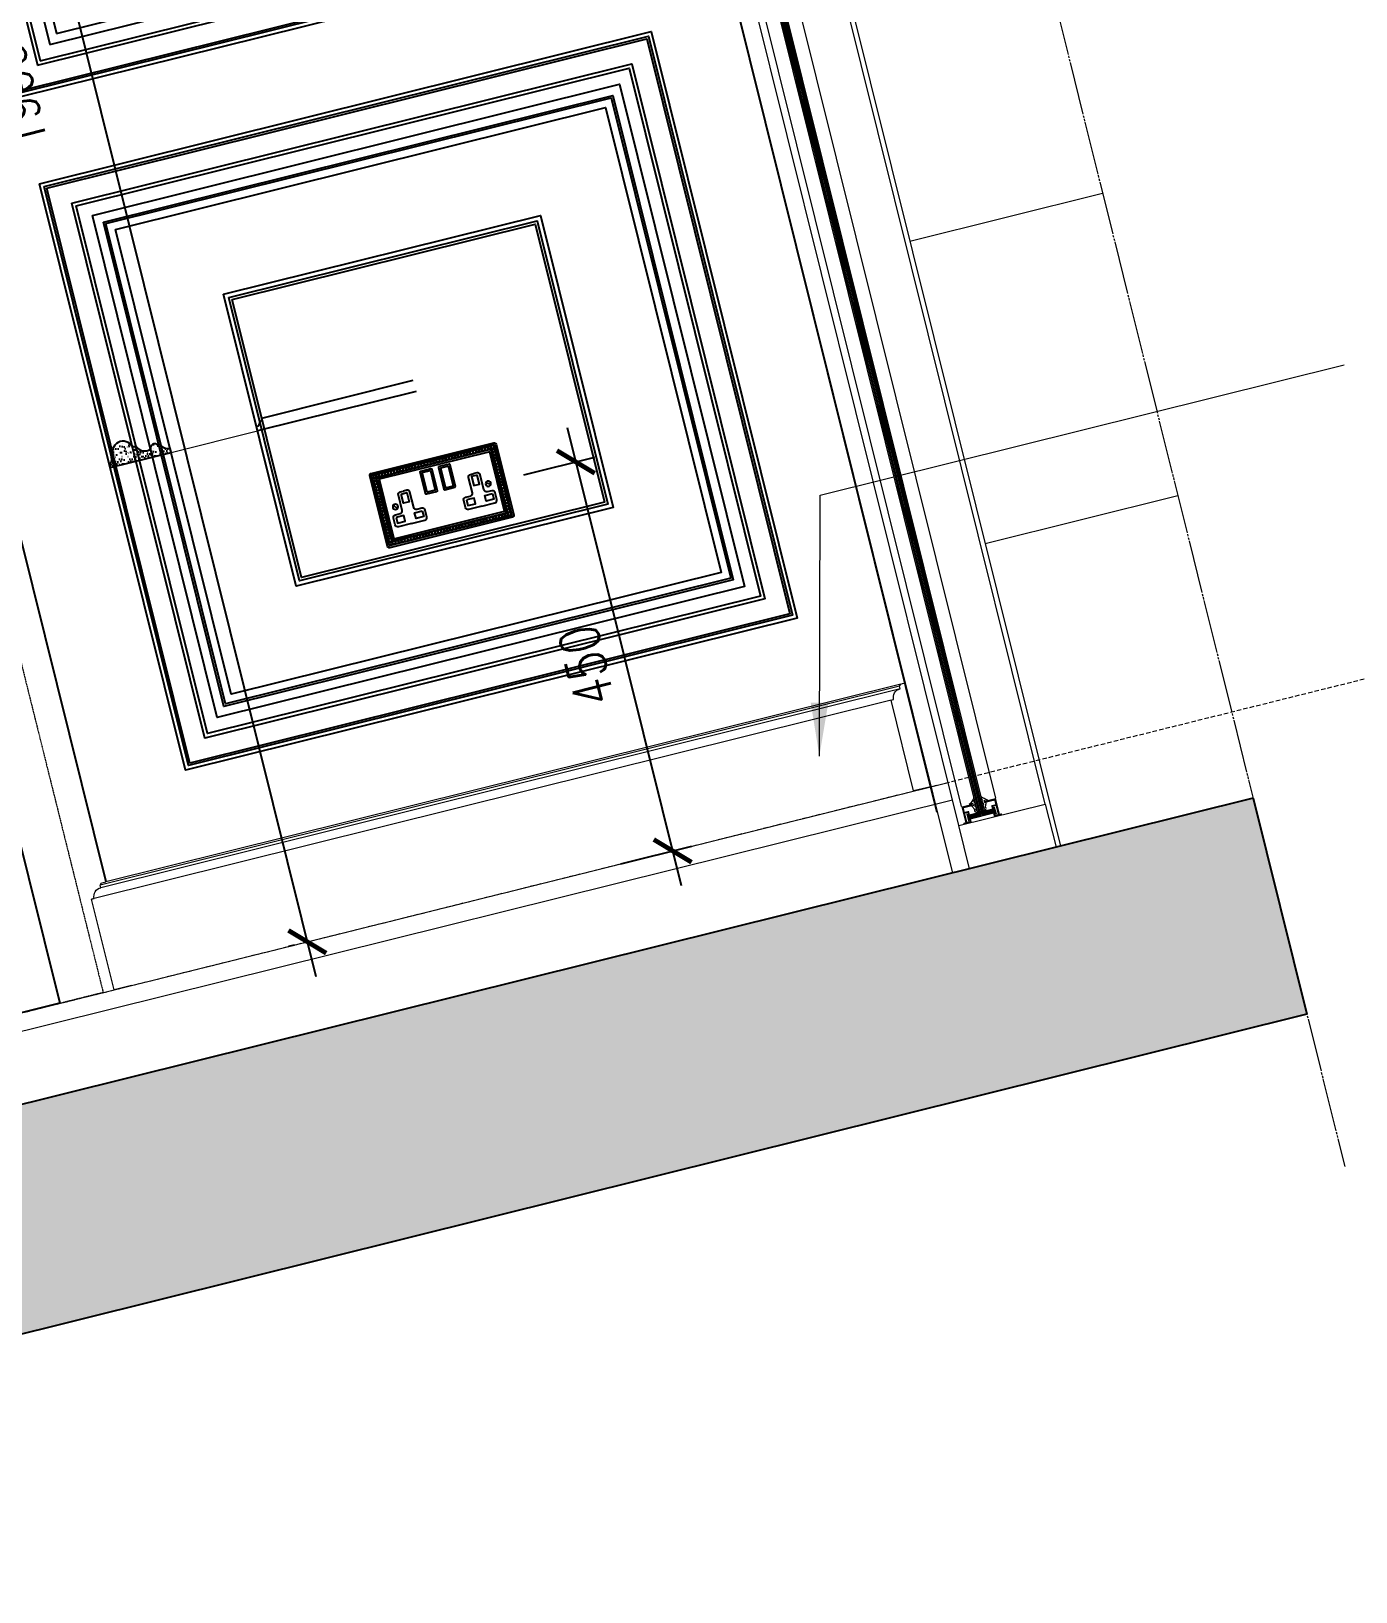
# Model space of a CAD drawing. Header units: inches. Extents: x 122939 to 389145, y 29603 to 574065.
# Drawn here: x 354284 to 355771, y 508694 to 510446 of the extents above; entities that cross this region are included whole.
import ezdxf

# ---------------------------------------------------------------- set-up
doc = ezdxf.new("R2010")
doc.units = ezdxf.units.IN
doc.header["$MEASUREMENT"] = 0
for name, pattern in [('DASHED', [0.75, 0.5, -0.25]), ('HIDDEN', [0.375, 0.25, -0.125]), ('PHANTOM-Z', [69.2, 60, -1.4, 2.5, -1.4, 2.5, -1.4])]:
    doc.linetypes.add(name, pattern=pattern)
for name, color, linetype, lineweight in [('a-cut', 30, 'PHANTOM-Z', 18), ('A-Dim-ID', 9, 'Continuous', 20), ('A-FLOR-TIL1', 6, 'Continuous', 18), ('A-GLAZ', 134, 'Continuous', 18), ('A-RNDR-ALUM', 1, 'Continuous', 9), ('A-RNDR-PT36', 253, 'Continuous', 20), ('A-WALL-TILE', 8, 'Continuous', 9), ('GRC', 41, 'Continuous', 0), ('ID-NOTES', 3, 'Continuous', 0), ('Marble', 6, 'Continuous', 0)]:
    doc.layers.add(name, color=color, linetype=linetype, lineweight=lineweight)
for name, color, linetype in [('A-Hidden', 8, 'HIDDEN'), ('A-WALL', 7, 'Continuous'), ('Calliper_wall hatch_CHB', 8, 'Continuous'), ('gypsum', 31, 'Continuous'), ('Layer7', 8, 'Continuous')]:
    doc.layers.add(name, color=color, linetype=linetype)
doc.styles.add('ST9', font='romans.shx', dxfattribs={"width": 0.8})
doc.styles.add('ZZ-Dim All', font='romans.shx', dxfattribs={"width": 0.8})
doc.dimstyles.new('DIM 0200', dxfattribs={"dimscale": 200, "dimtxt": 1, "dimasz": 0.8, "dimexe": 0.5, "dimexo": 1, "dimgap": 0.4, "dimtad": 1, "dimdec": 0, "dimrnd": 10, "dimdsep": 46, "dimtxsty": 'ZZ-Dim All', "dimblk1": 'ARCHTICK', "dimblk2": 'ARCHTICK', "dimsah": 1, "dimcen": 1, "dimdle": 0.5, "dimclrd": 256, "dimclre": 256, "dimclrt": 256, "dimadec": 0, "dimazin": 2, "dimtfac": 1, "dimtdec": 0, "dimtix": 1, "dimtmove": 2, "dimatfit": 2, "dimfxl": 1, "dimfxlon": 1, "dimtolj": 1, "dimtzin": 0, "dimlwd": -1, "dimlwe": -1, "dimarcsym": 0})
doc.dimstyles.new('DIM-20', dxfattribs={"dimscale": 1000, "dimtxt": 0.044, "dimasz": 0.035, "dimexe": 0.022, "dimexo": 0.022, "dimgap": 0.022, "dimtad": 1, "dimdec": 0, "dimzin": 0, "dimdsep": 46, "dimtxsty": 'ST9', "dimblk1": 'ARCHTICK', "dimblk2": 'ARCHTICK', "dimsah": 1, "dimcen": 0.088, "dimdle": 0.04, "dimclrd": 256, "dimclre": 256, "dimclrt": 3, "dimadec": 0, "dimazin": 0, "dimtfac": 1, "dimtdec": 0, "dimtix": 1, "dimtofl": 0, "dimtmove": 1, "dimatfit": 3, "dimldrblk": 'CLOSED', "dimfxl": 1, "dimtolj": 1, "dimtzin": 0, "dimarcsym": 0})

# ---------------------------------------------------------------- blocks, each defined once
blk = doc.blocks.new('win1')
at = {"color": 252, "linetype": 'HIDDEN', "ltscale": 0.5, "elevation": 0}
blk.add_lwpolyline([(0, 2848.8), (1150, 2848.8), (1150, -101.2), (0, -101.2)], close=True, dxfattribs=at)
blk.add_lwpolyline([(50, 2798.8), (1100, 2798.8), (1100, -101.2), (50, -101.2), (50, 2798.8), (1100, 2798.8), (1100, -101.2)], dxfattribs=at)
blk = doc.blocks.new('M1')
at = {"layer": 'gypsum', "linetype": 'Continuous'}
h = blk.add_hatch(dxfattribs=at)
h.set_pattern_fill('GYPSUM', color=251, scale=36.842105, style=0, pattern_type=2)
h.set_pattern_definition([(360, (273234.79, 528507.015), (2e-15, 36.8421), [0, -36.8421]), (360, (273234.527, 528503.77), (2e-15, 36.8421), [0, -36.8421]), (360, (273237.11, 528504.44), (2e-15, 36.8421), [0, -36.8421]), (315, (273237.37, 528509.747), (36.8421, -9e-15), [0.2358, -51.8668]), (360, (273235.53, 528509.4), (2e-15, 36.8421), [0, -36.8421]), (360, (273235.53, 528509.4), (2e-15, 36.8421), [0, -36.8421]), (315, (273242.219, 528506.049), (36.8421, -9e-15), [0.2358, -51.8668]), (360, (273242.8, 528506.687), (2e-15, 36.8421), [0, -36.8421]), (360, (273242.8, 528506.687), (2e-15, 36.8421), [0, -36.8421]), (360, (273239.94, 528504.064), (2e-15, 36.8421), [0, -36.8421]), (315, (273244.39, 528504.474), (36.8421, -9e-15), [0.2358, -51.8668]), (315, (273244.39, 528504.474), (36.8421, -9e-15), [0.2358, -51.8668]), (315, (273242.807, 528509.432), (36.8421, -9e-15), [0.2358, -51.8668]), (315, (273242.807, 528509.432), (36.8421, -9e-15), [0.2358, -51.8668]), (360, (273243.383, 528510.347), (2e-15, 36.8421), [0, -36.8421]), (360, (273240.827, 528510.954), (2e-15, 36.8421), [0, -36.8421]), (360, (273246.932, 528510.374), (2e-15, 36.8421), [0, -36.8421]), (360, (273244.505, 528511.947), (2e-15, 36.8421), [0, -36.8421]), (360, (273234.93, 528514.797), (2e-15, 36.8421), [0, -36.8421]), (315, (273239.017, 528516.243), (36.8421, -9e-15), [0.2358, -51.8668]), (315, (273239.017, 528516.243), (36.8421, -9e-15), [0.2358, -51.8668]), (360, (273236.827, 528519.467), (2e-15, 36.8421), [0, -36.8421]), (360, (273236.09, 528517.082), (2e-15, 36.8421), [0, -36.8421]), (360, (273235.245, 528524.425), (2e-15, 36.8421), [0, -36.8421]), (360, (273234.507, 528522.04), (2e-15, 36.8421), [0, -36.8421]), (315, (273239.005, 528526.003), (36.8421, -9e-15), [0.2358, -51.8668]), (315, (273239.005, 528526.003), (36.8421, -9e-15), [0.2358, -51.8668]), (360, (273243.625, 528515.488), (2e-15, 36.8421), [0, -36.8421]), (315, (273244.105, 528519.5), (36.8421, -9e-15), [0.2358, -51.8668]), (360, (273244.096, 528516.754), (2e-15, 36.8421), [0, -36.8421]), (360, (273244.096, 528516.754), (2e-15, 36.8421), [0, -36.8421]), (315, (273242.523, 528524.457), (36.8421, -9e-15), [0.2358, -51.8668]), (315, (273241.934, 528521.074), (36.8421, -9e-15), [0.2358, -51.8668]), (315, (273241.934, 528521.074), (36.8421, -9e-15), [0.2358, -51.8668]), (315, (273241.934, 528521.074), (36.8421, -9e-15), [0.2358, -51.8668]), (315, (273235.012, 528526.818), (36.8421, -9e-15), [0.2358, -51.8668]), (315, (273235.012, 528526.818), (36.8421, -9e-15), [0.2358, -51.8668]), (360, (273236.565, 528531.054), (2e-15, 36.8421), [0, -36.8421]), (360, (273236.143, 528538.297), (2e-15, 36.8421), [0, -36.8421]), (360, (273235.88, 528535.053), (2e-15, 36.8421), [0, -36.8421]), (360, (273238.463, 528535.724), (2e-15, 36.8421), [0, -36.8421]), (360, (273237.725, 528533.34), (2e-15, 36.8421), [0, -36.8421]), (315, (273240.653, 528532.5), (36.8421, -9e-15), [0.2358, -51.8668]), (360, (273242.463, 528527.21), (2e-15, 36.8421), [0, -36.8421]), (360, (273242.463, 528527.21), (2e-15, 36.8421), [0, -36.8421]), (360, (273245.26, 528531.744), (2e-15, 36.8421), [0, -36.8421]), (360, (273245.02, 528526.604), (2e-15, 36.8421), [0, -36.8421]), (360, (273246.14, 528528.203), (2e-15, 36.8421), [0, -36.8421]), (315, (273243.57, 528537.33), (36.8421, -9e-15), [0.2358, -51.8668]), (315, (273243.57, 528537.33), (36.8421, -9e-15), [0.2358, -51.8668]), (315, (273245.74, 528535.755), (36.8421, -9e-15), [0.2358, -51.8668]), (360, (273244.15, 528537.97), (2e-15, 36.8421), [0, -36.8421]), (360, (273245.732, 528533.01), (2e-15, 36.8421), [0, -36.8421]), (360, (273245.732, 528533.01), (2e-15, 36.8421), [0, -36.8421]), (315, (273250.58, 528503.512), (36.8421, -9e-15), [0.2358, -51.8668]), (360, (273252.315, 528503.59), (2e-15, 36.8421), [0, -36.8421]), (360, (273250.403, 528505.074), (2e-15, 36.8421), [0, -36.8421]), (360, (273250.403, 528505.074), (2e-15, 36.8421), [0, -36.8421]), (360, (273249.67, 528506.44), (2e-15, 36.8421), [0, -36.8421]), (360, (273255.97, 528506.47), (2e-15, 36.8421), [0, -36.8421]), (360, (273252.787, 528504.855), (2e-15, 36.8421), [0, -36.8421]), (360, (273253.86, 528506.66), (2e-15, 36.8421), [0, -36.8421]), (315, (273248.997, 528508.316), (36.8421, -9e-15), [0.2358, -51.8668]), (315, (273248.997, 528508.316), (36.8421, -9e-15), [0.2358, -51.8668]), (360, (273248.917, 528513.175), (2e-15, 36.8421), [0, -36.8421]), (315, (273253.693, 528508.798), (36.8421, -9e-15), [0.2358, -51.8668]), (360, (273254.39, 528511.43), (2e-15, 36.8421), [0, -36.8421]), (360, (273256.972, 528512.1), (2e-15, 36.8421), [0, -36.8421]), (360, (273256.235, 528509.715), (2e-15, 36.8421), [0, -36.8421]), (360, (273256.235, 528509.715), (2e-15, 36.8421), [0, -36.8421]), (360, (273253.26, 528512.057), (2e-15, 36.8421), [0, -36.8421]), (315, (273260.745, 528503.918), (36.8421, -9e-15), [0.2358, -51.8668]), (315, (273260.745, 528503.918), (36.8421, -9e-15), [0.2358, -51.8668]), (360, (273257.817, 528504.757), (2e-15, 36.8421), [0, -36.8421]), (360, (273265.352, 528503.162), (2e-15, 36.8421), [0, -36.8421]), (315, (273260.16, 528513.538), (36.8421, -9e-15), [0.2358, -51.8668]), (360, (273258.555, 528507.14), (2e-15, 36.8421), [0, -36.8421]), (360, (273258.555, 528507.14), (2e-15, 36.8421), [0, -36.8421]), (315, (273264.25, 528512.132), (36.8421, -9e-15), [0.2358, -51.8668]), (315, (273263.662, 528508.748), (36.8421, -9e-15), [0.2358, -51.8668]), (360, (273264.24, 528509.387), (2e-15, 36.8421), [0, -36.8421]), (360, (273264.24, 528509.387), (2e-15, 36.8421), [0, -36.8421]), (360, (273264.24, 528509.387), (2e-15, 36.8421), [0, -36.8421]), (315, (273265.833, 528507.173), (36.8421, -9e-15), [0.2358, -51.8668]), (315, (273265.833, 528507.173), (36.8421, -9e-15), [0.2358, -51.8668]), (360, (273265.824, 528504.43), (2e-15, 36.8421), [0, -36.8421]), (315, (273270.44, 528511.016), (36.8421, -9e-15), [0.2358, -51.8668]), (315, (273270.44, 528511.016), (36.8421, -9e-15), [0.2358, -51.8668]), (360, (273271.113, 528509.14), (2e-15, 36.8421), [0, -36.8421]), (315, (273250.35, 528539.598), (36.8421, -9e-15), [0.2358, -51.8668]), (315, (273250.35, 528539.598), (36.8421, -9e-15), [0.2358, -51.8668]), (315, (273250.296, 528518.383), (36.8421, -9e-15), [0.2358, -51.8668]), (360, (273252.573, 528516.056), (2e-15, 36.8421), [0, -36.8421]), (360, (273249.39, 528514.44), (2e-15, 36.8421), [0, -36.8421]), (360, (273249.39, 528514.44), (2e-15, 36.8421), [0, -36.8421]), (315, (273256.168, 528514.352), (36.8421, -9e-15), [0.2358, -51.8668]), (315, (273256.168, 528514.352), (36.8421, -9e-15), [0.2358, -51.8668]), (360, (273253.38, 528519.706), (2e-15, 36.8421), [0, -36.8421]), (360, (273254.42, 528514.342), (2e-15, 36.8421), [0, -36.8421]), (315, (273248.713, 528523.341), (36.8421, -9e-15), [0.2358, -51.8668]), (360, (273250.12, 528520.1), (2e-15, 36.8421), [0, -36.8421]), (360, (273249.385, 528521.467), (2e-15, 36.8421), [0, -36.8421]), (360, (273249.385, 528521.467), (2e-15, 36.8421), [0, -36.8421]), (315, (273254.757, 528524.914), (36.8421, -9e-15), [0.2358, -51.8668]), (360, (273253.85, 528520.972), (2e-15, 36.8421), [0, -36.8421]), (360, (273253.575, 528521.685), (2e-15, 36.8421), [0, -36.8421]), (360, (273253.575, 528521.685), (2e-15, 36.8421), [0, -36.8421]), (360, (273257.72, 528518.59), (2e-15, 36.8421), [0, -36.8421]), (315, (273261.81, 528520.034), (36.8421, -9e-15), [0.2358, -51.8668]), (360, (273263.62, 528514.745), (2e-15, 36.8421), [0, -36.8421]), (360, (273263.62, 528514.745), (2e-15, 36.8421), [0, -36.8421]), (360, (273258.88, 528520.873), (2e-15, 36.8421), [0, -36.8421]), (360, (273257.3, 528525.83), (2e-15, 36.8421), [0, -36.8421]), (360, (273257.035, 528522.588), (2e-15, 36.8421), [0, -36.8421]), (360, (273259.62, 528523.258), (2e-15, 36.8421), [0, -36.8421]), (315, (273264.726, 528524.865), (36.8421, -9e-15), [0.2358, -51.8668]), (360, (273265.306, 528525.503), (2e-15, 36.8421), [0, -36.8421]), (360, (273265.306, 528525.503), (2e-15, 36.8421), [0, -36.8421]), (360, (273248.568, 528526.63), (2e-15, 36.8421), [0, -36.8421]), (360, (273251.025, 528530.698), (2e-15, 36.8421), [0, -36.8421]), (360, (273250.553, 528529.43), (2e-15, 36.8421), [0, -36.8421]), (360, (273255.452, 528527.546), (2e-15, 36.8421), [0, -36.8421]), (360, (273254.895, 528528.314), (2e-15, 36.8421), [0, -36.8421]), (360, (273254.21, 528532.313), (2e-15, 36.8421), [0, -36.8421]), (360, (273256.055, 528530.6), (2e-15, 36.8421), [0, -36.8421]), (315, (273251.93, 528534.64), (36.8421, -9e-15), [0.2358, -51.8668]), (360, (273251.755, 528536.356), (2e-15, 36.8421), [0, -36.8421]), (360, (273251.755, 528536.356), (2e-15, 36.8421), [0, -36.8421]), (360, (273251.02, 528537.723), (2e-15, 36.8421), [0, -36.8421]), (360, (273256.55, 528534.96), (2e-15, 36.8421), [0, -36.8421]), (360, (273256.08, 528533.695), (2e-15, 36.8421), [0, -36.8421]), (360, (273255.21, 528537.942), (2e-15, 36.8421), [0, -36.8421]), (315, (273258.87, 528528.342), (36.8421, -9e-15), [0.2358, -51.8668]), (360, (273258.036, 528528.216), (2e-15, 36.8421), [0, -36.8421]), (360, (273260.42, 528532.578), (2e-15, 36.8421), [0, -36.8421]), (360, (273260.42, 528532.578), (2e-15, 36.8421), [0, -36.8421]), (315, (273265.315, 528528.248), (36.8421, -9e-15), [0.2358, -51.8668]), (315, (273262.862, 528527.527), (36.8421, -9e-15), [0.2358, -51.8668]), (315, (273262.862, 528527.527), (36.8421, -9e-15), [0.2358, -51.8668]), (315, (273262.862, 528527.527), (36.8421, -9e-15), [0.2358, -51.8668]), (315, (273257.458, 528538.904), (36.8421, -9e-15), [0.2358, -51.8668]), (360, (273259.735, 528536.577), (2e-15, 36.8421), [0, -36.8421]), (360, (273259.735, 528536.577), (2e-15, 36.8421), [0, -36.8421]), (315, (273264.51, 528534.024), (36.8421, -9e-15), [0.2358, -51.8668]), (315, (273264.51, 528534.024), (36.8421, -9e-15), [0.2358, -51.8668]), (360, (273262.32, 528537.247), (2e-15, 36.8421), [0, -36.8421]), (360, (273261.582, 528534.863), (2e-15, 36.8421), [0, -36.8421]), (360, (273269.723, 528514.165), (2e-15, 36.8421), [0, -36.8421]), (360, (273266.416, 528519.28), (2e-15, 36.8421), [0, -36.8421]), (360, (273266.175, 528514.138), (2e-15, 36.8421), [0, -36.8421]), (360, (273267.296, 528515.738), (2e-15, 36.8421), [0, -36.8421]), (315, (273266.897, 528523.29), (36.8421, -9e-15), [0.2358, -51.8668]), (360, (273266.888, 528520.545), (2e-15, 36.8421), [0, -36.8421]), (360, (273266.888, 528520.545), (2e-15, 36.8421), [0, -36.8421]), (360, (273268.875, 528528.128), (2e-15, 36.8421), [0, -36.8421]), (360, (273266.32, 528528.734), (2e-15, 36.8421), [0, -36.8421]), (360, (273269.997, 528529.727), (2e-15, 36.8421), [0, -36.8421]), (315, (273269.598, 528537.28), (36.8421, -9e-15), [0.2358, -51.8668]), (315, (273267.427, 528538.854), (36.8421, -9e-15), [0.2358, -51.8668]), (360, (273269.59, 528534.534), (2e-15, 36.8421), [0, -36.8421]), (360, (273269.117, 528533.27), (2e-15, 36.8421), [0, -36.8421]), (360, (273269.117, 528533.27), (2e-15, 36.8421), [0, -36.8421]), (360, (273269.117, 528533.27), (2e-15, 36.8421), [0, -36.8421]), (360, (273260, 528539.82), (2e-15, 36.8421), [0, -36.8421]), (360, (273268.006, 528539.493), (2e-15, 36.8421), [0, -36.8421])])
edge = h.paths.add_edge_path()
edge.add_arc((272491.1, 527822.2), 11.9, 283.9461, 462.7163)
edge.add_line((272488.5, 527833.8), (272488.5, 527836.1))
edge.add_ellipse((272488.5, 527840.4), major_axis=(-6.53, 0), ratio=0.663806, start_angle=0, end_angle=90, ccw=False)
edge.add_line((272482, 527840.4), (272477.4, 527840.4))
edge.add_line((272477.4, 527840.4), (272477.4, 527770))
edge.add_line((272477.4, 527770), (272482.5, 527770))
edge.add_arc((272492.2, 527770.8), 9.73, 123.9206, 185.0555, ccw=False)
edge.add_line((272486.7, 527778.9), (272486.7, 527781.3))
edge.add_arc((272486.2, 527786.4), 5.15, 276.0442, 443.9558)
edge.add_arc((272497.1, 527795.8), 11.2, 106.1159, 202.4548, ccw=False)
edge.add_spline(control_points=[(272494, 527806.6), (272494, 527807.9), (272494, 527809.3), (272494, 527810.7)], knot_values=[0, 0, 0, 0, 0.167192, 0.167192, 0.167192, 0.167192], degree=3, periodic=0)
for p, q in [((272477.4, 527840.4), (272477.4, 527770)), ((272482, 527840.4), (272477.4, 527840.4)), ((272488.5, 527836.1), (272488.5, 527833.8)), ((272477.4, 527770), (272482.5, 527770)), ((272486.7, 527781.3), (272486.7, 527778.9))]:
    blk.add_line(p, q, dxfattribs=at)
for centre, radius, start, end in [((272491.1, 527822.2), 11.9, 283.9461, 102.7163), ((272497.1, 527795.8), 11.2, 106.1159, 202.4548), ((272486.2, 527786.4), 5.15, 276.0442, 83.9558), ((272492.2, 527770.8), 9.73, 123.9206, 185.0555)]:
    blk.add_arc(centre, radius, start, end, dxfattribs=at)
blk.add_ellipse((272488.5, 527840.4), major_axis=(-6.53, 0), ratio=0.663806, start_param=0, end_param=1.570796, dxfattribs=at)
blk.add_spline([(272494, 527810.7), (272494, 527806.6)], degree=3, dxfattribs=at)
blk = doc.blocks.new('Wandsworth double socket')
at = {"layer": 'Layer7', "color": 1}
for p, q in [((4826.8, 1707.7), (4831.8, 1711)), ((4938.2, 1711.8), (4935, 1706.7))]:
    blk.add_line(p, q, dxfattribs=at)
for points in [[(4812, 1666.4), (4954, 1666.4, 0.414214), (4956, 1668.4), (4956, 1750.4, 0.414214), (4954, 1752.4), (4812, 1752.4, 0.414214), (4810, 1750.4), (4810, 1668.4, 0.414214)], [(4819, 1745.9), (4947, 1745.9, -0.414214), (4949, 1743.9), (4949, 1674.9, -0.414214), (4947, 1672.9), (4819, 1672.9, -0.414214), (4817, 1674.9), (4817, 1743.9, -0.414214)], [(4866.7, 1741.4), (4878.1, 1741.4, -0.414214), (4879.1, 1740.4), (4879.1, 1715.6, -0.414214), (4878.1, 1714.6), (4866.7, 1714.6, -0.414214), (4865.7, 1715.6), (4865.7, 1740.4, -0.414214)], [(4899.3, 1741.4), (4887.8, 1741.4, 0.414214), (4886.8, 1740.4), (4886.8, 1715.6, 0.414214), (4887.8, 1714.6), (4899.3, 1714.6, 0.414214), (4900.3, 1715.6), (4900.3, 1740.4, 0.414214)]]:
    blk.add_lwpolyline(points, format="xyb", close=True, dxfattribs=at)
for points in [[(4812, 1668.4), (4954, 1668.4), (4954, 1750.4), (4812, 1750.4)], [(4819, 1743.9), (4947, 1743.9), (4947, 1674.9), (4819, 1674.9)], [(4867.7, 1739.4), (4877.1, 1739.4), (4877.1, 1716.6), (4867.7, 1716.6)], [(4898.3, 1739.4), (4888.8, 1739.4), (4888.8, 1716.6), (4898.3, 1716.6)], [(4839.1, 1721.7), (4845.6, 1721.7), (4845.6, 1711.2), (4839.1, 1711.2)], [(4926.9, 1721.7), (4920.3, 1721.7), (4920.3, 1711.2), (4926.9, 1711.2)], [(4827.2, 1697.6), (4827.2, 1691), (4836.1, 1691), (4836.1, 1697.6)], [(4857.4, 1697.6), (4857.4, 1691), (4848.6, 1691), (4848.6, 1697.6)], [(4908.5, 1697.6), (4908.5, 1691), (4917.4, 1691), (4917.4, 1697.6)], [(4938.7, 1697.6), (4938.7, 1691), (4929.8, 1691), (4929.8, 1697.6)]]:
    blk.add_lwpolyline(points, close=True, dxfattribs=at)
for points in [[(4842.3, 1686.7), (4827.1, 1686.7, -0.414214), (4824.1, 1689.7), (4824.1, 1697.7, -0.414214), (4827.1, 1700.7), (4832.6, 1700.7, 0.414214), (4835.6, 1703.7), (4835.6, 1721.4, -0.414214), (4838.6, 1724.4), (4842.3, 1724.4)], [(4842.3, 1686.7), (4857.6, 1686.7, 0.414214), (4860.6, 1689.7), (4860.6, 1697.7, 0.414214), (4857.6, 1700.7), (4852, 1700.7, -0.414214), (4849, 1703.7), (4849, 1721.4, 0.414214), (4846, 1724.4), (4842.3, 1724.4)], [(4923.6, 1686.7), (4908.3, 1686.7, -0.414214), (4905.3, 1689.7), (4905.3, 1697.7, -0.414214), (4908.3, 1700.7), (4913.9, 1700.7, 0.414214), (4916.9, 1703.7), (4916.9, 1721.4, -0.414214), (4919.9, 1724.4), (4923.6, 1724.4)], [(4923.6, 1686.7), (4938.8, 1686.7, 0.414214), (4941.8, 1689.7), (4941.8, 1697.7, 0.414214), (4938.8, 1700.7), (4933.3, 1700.7, -0.414214), (4930.3, 1703.7), (4930.3, 1721.4, 0.414214), (4927.3, 1724.4), (4923.6, 1724.4)]]:
    blk.add_lwpolyline(points, format="xyb", dxfattribs=at)
for centre, radius in [((4814.5, 1748.1), 1.74), ((4814.5, 1744.6), 1.74), ((4814.5, 1741.1), 1.74), ((4814.5, 1737.6), 1.74), ((4814.5, 1734.1), 1.74), ((4818, 1748.1), 1.74), ((4821.5, 1748.1), 1.74), ((4825, 1748.1), 1.74), ((4828.5, 1748.1), 1.74), ((4832, 1748.1), 1.74), ((4835.5, 1748.1), 1.74), ((4839, 1748.1), 1.74), ((4842.6, 1748.1), 1.74), ((4846.1, 1748.1), 1.74), ((4849.6, 1748.1), 1.74), ((4853.1, 1748.1), 1.74), ((4856.6, 1748.1), 1.74), ((4860.1, 1748.1), 1.74), ((4863.6, 1748.1), 1.74), ((4867.1, 1748.1), 1.74), ((4870.7, 1748.1), 1.74), ((4874.2, 1748.1), 1.74), ((4877.7, 1748.1), 1.74), ((4881.2, 1748.1), 1.74), ((4884.7, 1748.1), 1.74), ((4888.2, 1748.1), 1.74), ((4891.7, 1748.1), 1.74), ((4895.3, 1748.1), 1.74), ((4898.8, 1748.1), 1.74), ((4902.3, 1748.1), 1.74), ((4905.8, 1748.1), 1.74), ((4909.3, 1748.1), 1.74), ((4912.8, 1748.1), 1.74), ((4916.3, 1748.1), 1.74), ((4919.8, 1748.1), 1.74), ((4923.4, 1748.1), 1.74), ((4926.9, 1748.1), 1.74), ((4930.4, 1748.1), 1.74), ((4933.9, 1748.1), 1.74), ((4937.4, 1748.1), 1.74), ((4940.9, 1748.1), 1.74), ((4944.4, 1748.1), 1.74), ((4947.9, 1748.1), 1.74), ((4951.5, 1748.1), 1.74), ((4951.5, 1744.6), 1.74), ((4951.5, 1741.1), 1.74), ((4951.5, 1737.6), 1.74), ((4951.5, 1734.1), 1.74), ((4814.5, 1730.5), 1.74), ((4814.5, 1727), 1.74), ((4814.5, 1723.5), 1.74), ((4814.5, 1720), 1.74), ((4814.5, 1716.5), 1.74), ((4951.5, 1730.5), 1.74), ((4951.5, 1727), 1.74), ((4951.5, 1723.5), 1.74), ((4951.5, 1720), 1.74), ((4951.5, 1716.5), 1.74), ((4814.5, 1713), 1.74), ((4814.5, 1709.5), 1.74), ((4814.5, 1706), 1.74), ((4814.5, 1702.4), 1.74), ((4814.5, 1698.9), 1.74), ((4829.3, 1709.4), 3), ((4936.7, 1709.4), 3), ((4951.5, 1713), 1.74), ((4951.5, 1709.5), 1.74), ((4951.5, 1706), 1.74), ((4951.5, 1702.4), 1.74), ((4951.5, 1698.9), 1.74), ((4814.5, 1695.4), 1.74), ((4814.5, 1691.9), 1.74), ((4814.5, 1688.4), 1.74), ((4814.5, 1684.9), 1.74), ((4814.5, 1681.4), 1.74), ((4951.5, 1695.4), 1.74), ((4951.5, 1691.9), 1.74), ((4951.5, 1688.4), 1.74), ((4951.5, 1684.9), 1.74), ((4951.5, 1681.4), 1.74), ((4814.5, 1677.9), 1.74), ((4814.5, 1674.3), 1.74), ((4814.5, 1670.6), 1.74), ((4818, 1670.6), 1.74), ((4821.5, 1670.6), 1.74), ((4825, 1670.6), 1.74), ((4828.5, 1670.6), 1.74), ((4832, 1670.6), 1.74), ((4835.5, 1670.6), 1.74), ((4839, 1670.6), 1.74), ((4842.6, 1670.6), 1.74), ((4846.1, 1670.6), 1.74), ((4849.6, 1670.6), 1.74), ((4853.1, 1670.6), 1.74), ((4856.6, 1670.6), 1.74), ((4860.1, 1670.6), 1.74), ((4863.6, 1670.6), 1.74), ((4867.1, 1670.6), 1.74), ((4870.7, 1670.6), 1.74), ((4874.2, 1670.6), 1.74), ((4877.7, 1670.6), 1.74), ((4881.2, 1670.6), 1.74), ((4884.7, 1670.6), 1.74), ((4888.2, 1670.6), 1.74), ((4891.7, 1670.6), 1.74), ((4895.3, 1670.6), 1.74), ((4898.8, 1670.6), 1.74), ((4902.3, 1670.6), 1.74), ((4905.8, 1670.6), 1.74), ((4909.3, 1670.6), 1.74), ((4912.8, 1670.6), 1.74), ((4916.3, 1670.6), 1.74), ((4919.8, 1670.6), 1.74), ((4923.4, 1670.6), 1.74), ((4926.9, 1670.6), 1.74), ((4930.4, 1670.6), 1.74), ((4933.9, 1670.6), 1.74), ((4937.4, 1670.6), 1.74), ((4940.9, 1670.6), 1.74), ((4944.4, 1670.6), 1.74), ((4947.9, 1670.6), 1.74), ((4951.5, 1677.9), 1.74), ((4951.5, 1674.3), 1.74), ((4951.5, 1670.6), 1.74)]:
    blk.add_circle(centre, radius, dxfattribs=at)
blk = doc.blocks.new('_ARCHTICK')
at = {"color": 0, "linetype": 'ByBlock', "const_width": 0.15}
blk.add_lwpolyline([(-0.5, -0.5), (0.5, 0.5)], dxfattribs=at)
blk = doc.blocks.new('*D160')
at = {"layer": 'A-Dim-ID', "lineweight": -2, "transparency": 16777216}
for p, q in [((354885.6, 510001.4), (355013.6, 509486.9)), ((354836.9, 509948.1), (354916.6, 509967.9)), ((354945.6, 509511.2), (355025.3, 509531.1))]:
    blk.add_line(p, q, dxfattribs=at)
at = {"layer": 'Defpoints', "color": 0, "transparency": 16777216}
for p in [(354815.6, 509942.8, 0), (355003.9, 509525.8), (354924.3, 509505.9, 0)]:
    blk.add_point(p, dxfattribs=at)
at = {"layer": 'A-Dim-ID', "lineweight": -2, "transparency": 16777216, "xscale": 35, "yscale": 35, "zscale": 35}
for p, rotation in [((354895.2, 509962.6), 103.9714232829857), ((355003.9, 509525.8), 283.9714232829857)]:
    blk.add_blockref('_ARCHTICK', p, dxfattribs=dict(at, rotation=rotation))
at = {"layer": 'A-Dim-ID', "color": 3, "transparency": 16777216, "insert": (354906.9, 509733.6), "char_height": 44, "attachment_point": 5, "rotation": 103.9714, "style": 'ST9'}
blk.add_mtext('\\A1;450', dxfattribs=at)
blk = doc.blocks.new('_CLOSED')
at = {"color": 0, "linetype": 'ByBlock'}
for p, q in [((-1, 0.167), (0, 0)), ((-1, 0.167), (-1, -0.167)), ((0, 0), (-1, -0.167)), ((0, 0), (-1, 0))]:
    blk.add_line(p, q, dxfattribs=at)
blk = doc.blocks.new('*D166')
at = {"layer": 'A-Dim-ID', "lineweight": -2, "transparency": 16777216}
for p, q in [((354373.3, 511326.9), (354113.6, 511262.3)), ((354125.3, 511306.5), (354603.4, 509384.9)), ((354579.1, 509420), (354572.4, 509418.4))]:
    blk.add_line(p, q, dxfattribs=at)
at = {"layer": 'Defpoints', "color": 0, "transparency": 16777216}
for p in [(354394.7, 511332.3, 0), (354593.7, 509423.7), (354600.4, 509425.4, 0)]:
    blk.add_point(p, dxfattribs=at)
at = {"layer": 'A-Dim-ID', "lineweight": -2, "transparency": 16777216, "xscale": 35, "yscale": 35, "zscale": 35}
for p, rotation in [((354135, 511267.6), 103.9714232829857), ((354593.7, 509423.7), 283.9714232829857)]:
    blk.add_blockref('_ARCHTICK', p, dxfattribs=dict(at, rotation=rotation))
at = {"layer": 'A-Dim-ID', "color": 3, "transparency": 16777216, "insert": (354267, 510372.6), "char_height": 44, "attachment_point": 5, "rotation": 103.9714, "style": 'ST9'}
blk.add_mtext('\\A1;1900', dxfattribs=at)

msp = doc.modelspace()

# ---------------------------------------------------------------- hatches: boundary and pattern name
at = {"layer": 'Calliper_wall hatch_CHB', "ltscale": 300}
h = msp.add_hatch(dxfattribs=at)
h.set_pattern_fill('AR-CONC', color=256, scale=10, style=0)
h.set_pattern_definition([(63.971423, (252734.533, 457684.53), (71.11917, 11.227812), [7.5, -82.5]), (8.97142, (252734.53, 457684.53), (-31.625426, 69.643965), [6, -66]), (114.42287, (252740.46, 457685.464), (39.493744, 80.871776), [6.37402, -70.11421]), (60.15562, (252729.7, 457703.94), (107.5631, 9.70499), [11.25, -123.75]), (110.60706, (252738.67, 457704.75), (67.1822, 117.09634), [9.56103, -105.17138]), (5.15559, (252729.7, 457703.94), (67.1822, 117.09634), [9, -99]), (34.971423, (252740.616, 457701.5), (67.645578, -24.659192), [7.5, -82.5]), (339.97142, (252740.616, 457701.5), (6.103844, 76.244295), [6, -66]), (85.42287, (252746.25, 457699.444), (73.74942, 51.585102), [6.37402, -70.11421]), (51.471423, (252734.533, 457684.53), (-6.857308, 32.598146), [0, -65.2, 0, -67, 0, -66.25]), (21.471423, (252734.533, 457684.53), (16.006101, 44.62585), [0, -38.2, 0, -63.7, 0, -25.25]), (341.471423, (252712.893, 457679.145), (52.3475577, 10.6997366), [0, -25, 0, -78, 0, -103.5]), (331.471423, (252703.19, 457676.73), (54.17642, 23.794676), [0, -32.5, 0, -51.8, 0, -73.5])])
h.paths.add_polyline_path([(355716.058, 509342.26), (355655.699, 509584.864), (350135.897, 508211.547), (350196.256, 507968.942)])

# ---------------------------------------------------------------- linework, layer by layer
at = {"layer": 'a-cut'}
msp.add_line((354581.3, 513903.216, 0), (355758.549, 509171.474, 0), dxfattribs=at)
at = {"layer": 'A-FLOR-TIL1'}
for p, q in [((350111.753, 508308.588, 0), (355313.238, 509602.709, 0)), ((350116.582, 508289.18, 0), (355318.067, 509583.3, 0))]:
    msp.add_line(p, q, dxfattribs=at)
at = {"layer": 'A-GLAZ'}
for p, q in [((354675.08, 512265.872, 0), (355346.258, 509568.194, 0.003)), ((354676.375, 512266.195, 0), (355347.553, 509568.516, 0.003)), ((354677.67, 512266.517, 0), (355348.848, 509568.839, 0.003)), ((354678.965, 512266.839, 0), (355350.143, 509569.161, 0.003)), ((354680.261, 512267.161, 0), (355351.438, 509569.483, 0.003)), ((354681.556, 512267.484, 0), (355352.734, 509569.805, 0.003)), ((354682.851, 512267.806, 0), (355354.029, 509570.128, 0.003))]:
    msp.add_line(p, q, dxfattribs=at)
at = {"layer": 'A-Hidden', "linetype": 'DASHED', "lineweight": 0, "ltscale": 10}
msp.add_line((349611.102, 508184.027, 0), (357525.084, 510153.012, 0), dxfattribs=at)
at = {"layer": 'A-RNDR-ALUM'}
for p, q in [((355422.331, 509578.327, 0), (354746.303, 512295.501, 0)), ((355325.316, 509554.166, 0.003), (354649.287, 512271.341, 0)), ((355334.221, 509567.358, 0), (355334.868, 509567.519, 0)), ((355334.221, 509567.358, 0), (355334.868, 509567.519, 0)), ((355334.221, 509567.358, 0), (355336.154, 509559.587, 0)), ((355334.221, 509567.358, 0), (355336.154, 509559.587, 0)), ((355334.868, 509567.519, 0), (355336.802, 509559.748, 0)), ((355334.868, 509567.519, 0), (355336.802, 509559.748, 0)), ((355335.271, 509565.9, 0), (355364.81, 509573.249, 0)), ((355335.271, 509565.9, 0), (355364.81, 509573.249, 0)), ((355335.553, 509564.767, 0), (355365.091, 509572.116, 0)), ((355335.553, 509564.767, 0), (355365.091, 509572.116, 0)), ((355335.835, 509563.634, 0), (355365.373, 509570.983, 0)), ((355335.835, 509563.634, 0), (355365.373, 509570.983, 0)), ((355336.117, 509562.5, 0), (355365.655, 509569.849, 0)), ((355336.117, 509562.5, 0), (355365.655, 509569.849, 0)), ((355336.154, 509559.587, 0), (355336.802, 509559.748, 0)), ((355336.154, 509559.587, 0), (355336.802, 509559.748, 0)), ((355336.303, 509567.876, 0), (355336.95, 509568.037, 0)), ((355336.303, 509567.876, 0), (355336.95, 509568.037, 0)), ((355336.399, 509561.367, 0), (355365.937, 509568.716, 0)), ((355336.399, 509561.367, 0), (355365.937, 509568.716, 0)), ((355338.236, 509560.105, 0), (355338.884, 509560.266, 0)), ((355338.236, 509560.105, 0), (355338.884, 509560.266, 0)), ((355365.054, 509575.029, 0), (355364.407, 509574.868, 0)), ((355365.054, 509575.029, 0), (355364.407, 509574.868, 0)), ((355364.407, 509574.868, 0), (355366.34, 509567.097, 0)), ((355364.407, 509574.868, 0), (355366.34, 509567.097, 0)), ((355365.054, 509575.029, 0), (355366.988, 509567.258, 0)), ((355365.054, 509575.029, 0), (355366.988, 509567.258, 0)), ((355366.988, 509567.258, 0), (355366.34, 509567.097, 0)), ((355366.988, 509567.258, 0), (355366.34, 509567.097, 0))]:
    msp.add_line(p, q, dxfattribs=at)
at = {"layer": 'A-RNDR-ALUM', "elevation": -0.002}
msp.add_lwpolyline([(355325.31, 509554.188), (355422.331, 509578.327), (355434.403, 509529.806), (355337.382, 509505.667)], close=True, dxfattribs=at)
msp.add_lwpolyline([(355355.982, 509579.966), (355354.428, 509579.579), (355353.723, 509582.413, 0.01555259), (355354.651, 509582.11), (355357.733, 509582.877, -0.10430437), (355349.783, 509587.194), (355350.406, 509584.69, 0.01603552), (355351.235, 509584.121), (355351.536, 509582.911), (355351.049, 509582.102), (355351.733, 509579.355), (355352.22, 509580.163), (355352.793, 509577.86), (355352.306, 509577.051), (355352.99, 509574.304), (355353.476, 509575.112), (355353.791, 509573.847, -0.41421356), (355353.304, 509573.039), (355345.533, 509571.105, -0.41421356), (355344.725, 509571.592), (355344.41, 509572.857), (355345.219, 509572.37), (355344.535, 509575.118), (355343.726, 509575.604), (355343.153, 509577.908), (355343.962, 509577.421), (355343.278, 509580.169), (355342.47, 509580.655), (355342.169, 509581.865, 0.01603552), (355342.634, 509582.757), (355342.012, 509585.261, -0.10430437), (355337.011, 509577.721), (355340.093, 509578.488, 0.01555259), (355340.771, 509579.191), (355341.476, 509576.357), (355339.922, 509575.97, -0.02164637), (355342.328, 509572.933), (355342.782, 509571.108, 0.41421356), (355346.017, 509569.163), (355353.788, 509571.096, 0.41421356), (355355.734, 509574.331), (355355.28, 509576.155, -0.02164637)], format="xyb", close=True, dxfattribs=at)
at = {"layer": 'A-RNDR-ALUM', "const_width": 0.928, "elevation": 0}
for points in [[(355372.787, 509567.442, -0.41421356), (355373.357, 509567.099)], [(355372.787, 509567.442, -0.41421356), (355373.357, 509567.099)], [(355331.086, 509557.05, 0.41421356), (355330.743, 509556.479)], [(355331.086, 509557.05, 0.41421356), (355330.743, 509556.479)]]:
    msp.add_lwpolyline(points, format="xyb", dxfattribs=at)
at = {"layer": 'A-RNDR-ALUM'}
for points in [[(355329.833, 509574.698, 0), (355329.543, 509575.864, 0), (355340.245, 509577.288, 0), (355339.955, 509578.454, 0)], [(355329.833, 509574.698, 0), (355329.543, 509575.864, 0), (355340.245, 509577.288, 0), (355339.955, 509578.454, 0)], [(355330.123, 509573.533, 0), (355329.833, 509574.698, 0), (355340.535, 509576.123, 0), (355340.245, 509577.289, 0)], [(355330.123, 509573.533, 0), (355329.833, 509574.698, 0), (355340.535, 509576.123, 0), (355340.245, 509577.289, 0)], [(355365.086, 509583.469, 0), (355364.796, 509584.634, 0), (355354.674, 509580.878, 0), (355354.384, 509582.044, 0)], [(355365.086, 509583.469, 0), (355364.796, 509584.634, 0), (355354.674, 509580.878, 0), (355354.384, 509582.044, 0)], [(355365.376, 509582.304, 0), (355365.086, 509583.469, 0), (355354.964, 509579.713, 0), (355354.674, 509580.879, 0)], [(355365.376, 509582.304, 0), (355365.086, 509583.469, 0), (355354.964, 509579.713, 0), (355354.674, 509580.879, 0)], [(355366.152, 509578.08, 0), (355366.603, 509576.267, 0), (355361.489, 509576.92, 0), (355363.753, 509575.558, 0)], [(355366.152, 509578.08, 0), (355366.603, 509576.267, 0), (355361.489, 509576.92, 0), (355363.753, 509575.558, 0)], [(355364.269, 509573.485, 0), (355362.456, 509573.034, 0), (355363.753, 509575.558, 0), (355361.489, 509576.92, 0)], [(355364.269, 509573.485, 0), (355362.456, 509573.034, 0), (355363.753, 509575.558, 0), (355361.489, 509576.92, 0)], [(355331.959, 509569.573, 0), (355332.41, 509567.759, 0), (355336.621, 509570.733, 0), (355335.259, 509568.468, 0)], [(355331.959, 509569.573, 0), (355332.41, 509567.759, 0), (355336.621, 509570.733, 0), (355335.259, 509568.468, 0)], [(355337.579, 509559.143, 0), (355339.844, 509557.781, 0), (355334.73, 509558.434, 0), (355335.181, 509556.621, 0)], [(355337.579, 509559.143, 0), (355339.844, 509557.781, 0), (355334.73, 509558.434, 0), (355335.181, 509556.621, 0)], [(355335.775, 509566.396, 0), (355337.588, 509566.847, 0), (355335.259, 509568.468, 0), (355336.621, 509570.733, 0)], [(355335.775, 509566.396, 0), (355337.588, 509566.847, 0), (355335.259, 509568.468, 0), (355336.621, 509570.733, 0)], [(355337.064, 509561.215, 0), (355338.877, 509561.667, 0), (355337.579, 509559.143, 0), (355339.844, 509557.781, 0)], [(355337.064, 509561.215, 0), (355338.877, 509561.667, 0), (355337.579, 509559.143, 0), (355339.844, 509557.781, 0)], [(355365.558, 509568.305, 0), (355363.745, 509567.854, 0), (355366.073, 509566.232, 0), (355364.711, 509563.968, 0)], [(355365.558, 509568.305, 0), (355363.745, 509567.854, 0), (355366.073, 509566.232, 0), (355364.711, 509563.968, 0)], [(355366.073, 509566.232, 0), (355364.711, 509563.968, 0), (355368.923, 509566.941, 0), (355369.374, 509565.128, 0)], [(355366.073, 509566.232, 0), (355364.711, 509563.968, 0), (355368.923, 509566.941, 0), (355369.374, 509565.128, 0)], [(355371.705, 509565.708, 0), (355372.904, 509566.969, 0), (355371.254, 509567.521, 0), (355372.679, 509567.876, 0)], [(355371.705, 509565.708, 0), (355372.904, 509566.969, 0), (355371.254, 509567.521, 0), (355372.679, 509567.876, 0)], [(355374.037, 509566.288, 0), (355373.811, 509567.195, 0), (355371.705, 509565.708, 0), (355372.904, 509566.969, 0)], [(355374.037, 509566.288, 0), (355373.811, 509567.195, 0), (355371.705, 509565.708, 0), (355372.904, 509566.969, 0)], [(355330.518, 509555.461, 0), (355330.293, 509556.367, 0), (355332.85, 509556.041, 0), (355331.199, 509556.593, 0)], [(355330.518, 509555.461, 0), (355330.293, 509556.367, 0), (355332.85, 509556.041, 0), (355331.199, 509556.593, 0)], [(355332.85, 509556.041, 0), (355331.199, 509556.593, 0), (355332.399, 509557.854, 0), (355330.974, 509557.5, 0)], [(355332.85, 509556.041, 0), (355331.199, 509556.593, 0), (355332.399, 509557.854, 0), (355330.974, 509557.5, 0)]]:
    msp.add_solid(points, dxfattribs=at)
for points in [[(355328.012, 509575.483, 0), (355330.924, 509573.732, 0), (355330.085, 509575.999, 0), (355330.665, 509573.668, 0)], [(355328.012, 509575.483, 0), (355330.924, 509573.732, 0), (355330.085, 509575.999, 0), (355330.665, 509573.668, 0)], [(355366.868, 509585.151, 0), (355365.117, 509582.239, 0), (355364.796, 509584.635, 0), (355365.376, 509582.304, 0)], [(355366.868, 509585.151, 0), (355365.117, 509582.239, 0), (355364.796, 509584.635, 0), (355365.376, 509582.304, 0)], [(355365.117, 509582.239, 0.003), (355366.868, 509585.151, 0.003), (355369.374, 509565.128, 0.003), (355371.705, 509565.708, 0.003)], [(355365.117, 509582.239, 0.003), (355366.868, 509585.151, 0.003), (355369.374, 509565.128, 0.003), (355371.705, 509565.708, 0.003)], [(355328.012, 509575.483, 0.003), (355330.924, 509573.732, 0.003), (355332.85, 509556.041, 0.003), (355335.181, 509556.621, 0.003)], [(355328.012, 509575.483, 0.003), (355330.924, 509573.732, 0.003), (355332.85, 509556.041, 0.003), (355335.181, 509556.621, 0.003)]]:
    msp.add_trace(points, dxfattribs=at)
at = {"layer": 'A-RNDR-PT36'}
for p, q in [((354452.597, 513496.795, -0.002), (355439.276, 509531.018, -0.002)), ((354331.312, 513466.619, 0), (355317.948, 509500.832, 0)), ((355366.868, 509585.151, 0.003), (354700.509, 512263.462, 0)), ((354661.653, 512253.795, 0), (355328.012, 509575.483, 0.003))]:
    msp.add_line(p, q, dxfattribs=at)
at = {"layer": 'A-WALL'}
for p, q in [((355655.699, 509584.864, 0), (350135.897, 508211.547, 0.001)), ((355655.699, 509584.864, 0), (355716.058, 509342.26, 0)), ((355716.058, 509342.26, 0), (350196.256, 507968.942, 0.001))]:
    msp.add_line(p, q, dxfattribs=at)
at = {"layer": 'A-WALL', "elevation": 0}
msp.add_lwpolyline([(352613.787, 511847.351), (353632.724, 512100.861), (354315.991, 509354.595), (353297.054, 509101.086)], close=True, dxfattribs=at)
at = {"layer": 'A-WALL-TILE'}
for p, q in [((355486.692, 510264.155, 0), (355270.269, 510210.31, 0)), ((355571.195, 509924.51, 0), (355354.773, 509870.664, 0))]:
    msp.add_line(p, q, dxfattribs=at)
at = {"layer": 'GRC'}
msp.add_line((354440.785, 509973.22, 0), (354537.826, 509997.364, 0), dxfattribs=at)
at = {"layer": 'gypsum', "color": 8}
msp.add_line((355301.073, 509568.768, 0), (354424.653, 513091.379, 0), dxfattribs=at)
at = {"layer": 'gypsum'}
msp.add_line((354367.876, 509491.163, -0.001), (353713.299, 512122.12, 0), dxfattribs=at)
at = {"layer": 'gypsum', "elevation": 0}
for points in [[(354268.923, 510372.147), (354955.637, 510543), (354548.007, 512181.396), (353861.293, 512010.542)], [(354272.084, 510377.403), (354950.381, 510546.162), (354544.845, 512176.14), (353866.548, 512007.381)], [(354273.778, 510380.219), (354947.565, 510547.856), (354543.151, 512173.323), (353869.365, 512005.687)], [(354290.655, 510408.274), (354919.509, 510564.732), (354526.274, 512145.268), (353897.42, 511988.81)], [(354293.623, 510413.209), (354914.574, 510567.701), (354523.306, 512140.333), (353902.355, 511985.842)], [(354304.57, 510431.407), (354896.376, 510578.647), (354512.359, 512122.135), (353920.553, 511974.895)], [(354312.042, 510443.828), (354883.956, 510586.119), (354504.888, 512109.715), (353932.974, 511967.423)], [(354293.066, 510275.105), (354979.781, 510445.958), (355143.672, 509787.228), (354456.957, 509616.374)], [(354298.322, 510271.943), (354976.619, 510440.702), (355138.416, 509790.389), (354460.119, 509621.63)], [(354301.139, 510270.249), (354974.925, 510437.886), (355135.599, 509792.084), (354461.813, 509624.447)], [(354329.154, 510253.397), (354958.072, 510409.871), (355107.584, 509808.936), (354478.666, 509652.462)], [(354334.129, 510250.404), (354955.08, 510404.896), (355102.609, 509811.929), (354481.658, 509657.437)], [(354352.327, 510239.457), (354944.133, 510386.698), (355084.411, 509822.875), (354492.605, 509675.635)], [(354364.747, 510231.986), (354936.662, 510374.277), (355071.991, 509830.347), (354500.076, 509688.056)], [(354367.629, 510230.253), (354934.928, 510371.396), (355069.109, 509832.08), (354501.81, 509690.937)], [(354378.456, 510223.74), (354928.415, 510360.569), (355058.282, 509838.593), (354508.323, 509701.764)], [(354499.641, 510150.842), (354855.518, 510239.383), (354937.097, 509911.491), (354581.22, 509822.949)], [(354505.692, 510147.202), (354851.878, 510233.333), (354931.046, 509915.13), (354584.86, 509829)], [(354509.327, 510145.015), (354849.691, 510229.697), (354927.411, 509917.317), (354587.047, 509832.636)]]:
    msp.add_lwpolyline(points, close=True, dxfattribs=at)
msp.add_lwpolyline([(354715.765, 510041.634), (354537.826, 509997.364), (354536.619, 510002.216, 0.39467141), (354540.257, 510008.273), (354543.168, 510008.998), (354542.444, 510011.909), (354712.626, 510054.25)], format="xyb", dxfattribs=at)
at = {"layer": 'Marble'}
for points, elevation in [([(355258.547, 509710.699), (354360.985, 509487.387)], -0.006), ([(355259.248, 509707.782), (354361.71, 509484.476)], -0.006), ([(355260.005, 509713.123), (354367.295, 509491.018)], -0.006), ([(355249.07, 509694.945), (354351.508, 509471.633)], -0.006), ([(354364.384, 509490.294), (354367.295, 509491.018)], -0.001)]:
    msp.add_lwpolyline(points, dxfattribs=dict(at, elevation=elevation))
for points, elevation in [([(355261.946, 509713.606), (355264.857, 509714.33), (355265.581, 509711.419), (355293.83, 509597.88), (355274.421, 509593.051), (355249.07, 509694.945), (355251.982, 509695.669, -0.41481606), (355259.271, 509707.788), (355258.547, 509710.699), (355260.005, 509713.123), (355261.946, 509713.606)], 0), ([(354396.268, 509374.568), (354376.859, 509369.739), (354351.508, 509471.633), (354354.42, 509472.357, -0.41481606), (354361.71, 509484.476), (354360.985, 509487.387), (354362.443, 509489.811), (354364.384, 509490.294)], -0.001)]:
    msp.add_lwpolyline(points, format="xyb", dxfattribs=dict(at, elevation=elevation))

# ---------------------------------------------------------------- block references
at = {"xscale": -1, "rotation": 13.97142328298562}
msp.add_blockref('Wandsworth double socket', (359895.949, 509445.293, 0), dxfattribs=at)
at = {"layer": 'GRC', "rotation": 13.97142328298565}
msp.add_blockref('win1', (353224.107, 509187.187, 0), dxfattribs=at)
at = {"layer": 'gypsum', "lineweight": 0, "rotation": 103.9714232829916}
msp.add_blockref('M1', (932383.723, 372980.436, 0), dxfattribs=at)

# ---------------------------------------------------------------- dimensions: what is measured, and where the dimension line sits
at = {"layer": 'A-Dim-ID'}
dim = msp.add_linear_dim(base=(354593.728, 509423.696, 0), p1=(354394.659, 511332.259, 0), p2=(354600.405, 509425.357, 0), angle=103.971423, dimstyle='DIM-20', dxfattribs=at)
dim.commit()
dim.dimension.update_dxf_attribs({"geometry": '*D166', "text_midpoint": (354309.654, 510383.241, 0), "dimtype": 160})
dim = msp.add_linear_dim(base=(355003.93, 509525.754, 0), p1=(354815.585, 509942.78, 0), p2=(354924.271, 509505.935, 0), angle=103.971423, dimstyle='DIM-20', dxfattribs=at)
dim.commit()
dim.dimension.update_dxf_attribs({"geometry": '*D160', "text_midpoint": (354906.889, 509733.553, 0)})

# ---------------------------------------------------------------- leaders
at = {"layer": 'ID-NOTES'}
msp.add_leader([(355168.639, 509632.286, 0), (355169.494, 509925.406, 0), (355757.872, 510071.793, 0)], dimstyle='DIM 0200', override={"dimasz": 0.3, "dimtad": 0, "dimclrd": 8}, dxfattribs=at)

doc.saveas('drawing.dxf')
